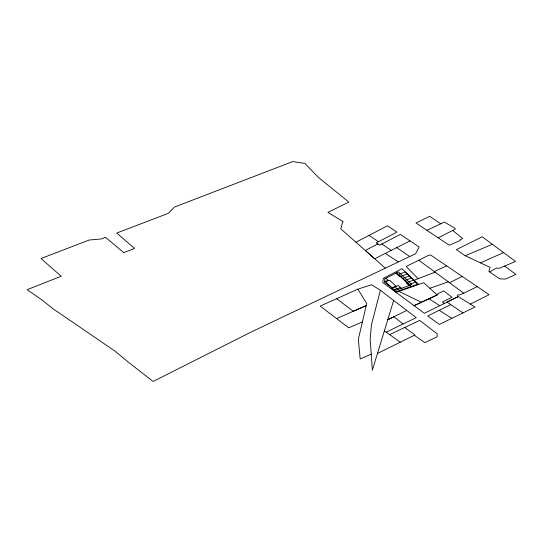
<?xml version="1.0" encoding="UTF-8"?>
<svg xmlns="http://www.w3.org/2000/svg" width="543" height="543" viewBox="0 0 543 543"><rect width="100%" height="100%" fill="white"/><g stroke="black" fill="none" stroke-linecap="round" stroke-linejoin="round"><path stroke-width="0.81" d="M457.606 296.22L457.708 294.917L459.487 294.978L463.803 293.179L477.27 286.629L489.094 294.673L470.353 304.094L457.606 296.22L457.722 296.831L424.416 313.297L396.078 292.392L398.901 291.401M380.405 290.213L371.487 324.66L370.163 338.947L372.349 370.217L393.641 300.462L380.405 290.213L371.527 284.749L357.891 289.161L320.166 306.082L348.762 327.85L362.432 321.911M489.643 271.941L496.58 268.004L499.098 268.385L515.538 261.448L482.245 236.796L456.317 249.644L465.175 255.719L490.159 267.414L488.89 271.425L499.628 278.817L505.581 279.075L515.85 274.419L504.671 266.084M355.97 242.205L387.492 225.766L396.913 232.119L376.184 242.904L379.666 245.124L400.367 234.393L419.155 247.031L415.633 253.724L250.248 332.492L153.106 381.457L128.324 362.167L115.068 351.178L52.372 308.302L42.415 300.252L27.15 289.67L61.196 276.258L41.03 258.522L89.174 240.026L101.181 238.968L105.491 237.318L123.777 252.631L134.569 248.49L116.718 233.035L168.255 213.385L174.391 207.08L292.813 161.542L304.949 163.477L318.598 177.595L348.857 202.071L327.911 212.394L343.135 221.592L342.606 221.958L340.834 228.868L385.102 267.984M377.88 243.983L365.276 250.445L374.704 258.78L409.992 240.882M436.64 294.489L443.672 290.872L451.966 297.292L442.396 302.044L444.364 303.435M426.873 230.3L438.187 237.82L455.285 229.146L454.878 228.223L444.479 222.101L426.873 230.3L416.026 223.017L429.696 216.304L440.726 223.784M463.803 293.179L435.106 272.145L418.13 278.695L406.178 266.491L428.42 255.427L430.456 254.898L477.27 286.629M377.46 353.459L414.967 334.983L404.711 327.483L389.636 334.61L384.254 330.85M463.016 312.904L439.335 324.429L427.721 315.978L450.744 304.616L463.016 312.904L474.935 307.039L470.353 304.094M457.722 296.831L447.052 302.091L450.744 304.616M449.509 282.706L462.276 276.421M406.659 310.487L387.79 319.759L393.94 316.732L403.001 323.974L416.23 317.682L393.641 300.462M386.229 332.194L403.001 323.974M404.711 327.483L419.705 320.397L437.135 333.796L437.095 336.782L424.931 342.633L414.309 335.309M418.802 260.246L434.352 271.554L446.577 265.86M437.169 294.978L414.031 305.675L437.169 294.978L423.716 282.706L399.587 291.157L398.284 291.102L421.463 302.247M480.474 262.887L503.619 252.556M336.592 318.578L366.199 305.628L353.289 311.282L336.714 298.738M371.263 354.117L360.165 358.957L358.353 339.205L366.681 303.544L357.891 289.161M465.175 255.719L492.426 244.275M418.13 278.695L414.187 280.249L418.436 284.539M384.512 281.627L388.164 280.344L385.971 278.267M400.259 276.095L399.37 276.407L395.901 273.115M400.347 276.482L407.352 274.025M402.478 278.505L409.483 276.048M404.61 280.527L411.614 278.07M406.741 282.55L413.746 280.086M392.012 287.858L394.985 286.819L397.87 289.548M407.08 282.564L406.191 282.876L409.076 285.611M393.465 289.989L400.469 287.525M408.872 284.573L415.877 282.109M418.008 284.132L395.562 292.019L382.74 282.536L383.324 278.362L401.983 268.697L418.008 284.132L405.221 272.002L398.216 274.459L411.003 286.595M429.947 288.252L448.287 281.824M439.239 310.304L451.824 318.354M429.004 298.759L439.755 305.729M385.347 253.384L398.128 261.855M438.187 237.82L449.217 245.219L460.294 240.501L459.969 239.857L462.69 238.526L452.686 230.463M369.091 235.411L378.457 241.716M396.682 247.628L409.646 256.479M381.858 243.99L391.245 250.425M389.636 334.61L400.306 342.199M434.352 271.554L435.106 272.145M396.695 272.708L409.965 285.299M402.601 289.548L398.338 285.503L391.333 287.966L395.596 292.012M396.091 286.29L389.698 280.229L385.496 281.702L391.89 287.77M384.906 278.817L384.424 282.251L395.447 290.396L411.845 284.641L398.358 271.846L384.906 278.817"/></g></svg>
